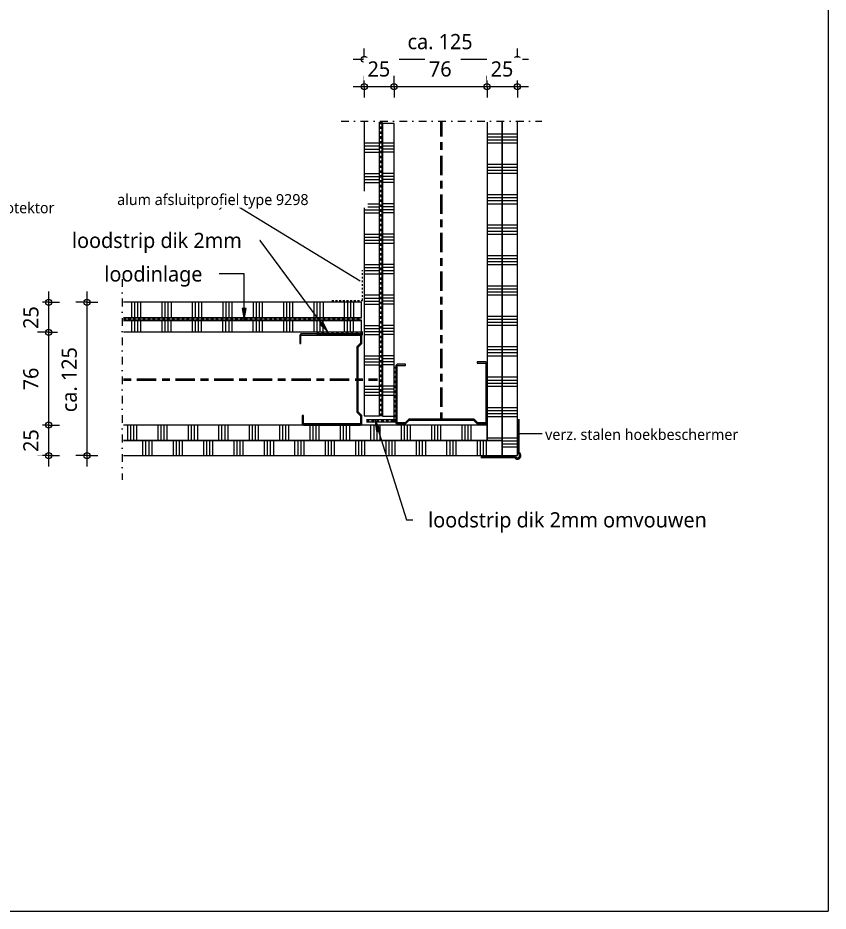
# Model space of a CAD drawing. Header units: millimetres. Extents: x -617 to 12931, y -7813 to -1363.
# Drawn here: x 5454 to 6121, y -2798 to -2064 of the extents above; entities that cross this region are included whole.
import ezdxf

# ---------------------------------------------------------------- set-up
doc = ezdxf.new("R2010")
doc.units = ezdxf.units.MM
for name, pattern in [('Center', [31.75, 6.35, -4.7625, 15.875, -4.7625]), ('Dash dot', [15.875, 6.35, -4.7625, 0, -4.7625]), ('Streep 1_5', [3, 1.5, -1.5]), ('Streep 2_2', [4, 2, -2])]:
    doc.linetypes.add(name, pattern=pattern)
for name, color, linetype, lineweight in [('A-ANNO-DIMS', 211, 'Continuous', 13), ('A-ANNO-DIMS-5', 211, 'Continuous', 13), ('A-ANNO-IDEN', 131, 'Continuous', 18), ('A-DETL', 90, 'Continuous', 13), ('A-DETL-CNTR', 5, 'Center', 35), ('A-DETL-GENF', 92, 'Continuous', 18), ('G-ANNO-TEXT', 231, 'Continuous', 13)]:
    doc.layers.add(name, color=color, linetype=linetype, lineweight=lineweight)
doc.styles.add('Segoe UI_2', font='segoeui.ttf', dxfattribs={"height": 9})
doc.styles.add('Segoe UI_3', font='segoeui.ttf', dxfattribs={"height": 12.5})
doc.dimstyles.new('2_5_mm', dxfattribs={"dimscale": 304.8, "dimtxt": 13.092049, "dimasz": 0.016404, "dimexe": 0.029528, "dimexo": 0.0625, "dimgap": 0.014764, "dimtad": 1, "dimdec": 0, "dimzin": 0, "dimdsep": 46, "dimtxsty": 'Segoe UI_3', "dimblk1": 'DOTBLANK', "dimblk2": 'DOTBLANK', "dimsah": 1, "dimcen": 0.09, "dimdle": 0.029528, "dimazin": 0, "dimtfac": 1, "dimtdec": 4, "dimtix": 1, "dimtmove": 0, "dimatfit": 3, "dimfxl": 0.029528, "dimfxlon": 1, "dimtvp": 1, "dimtfill": 1, "dimtolj": 1, "dimtzin": 0, "dimarcsym": 2})

# ---------------------------------------------------------------- blocks, each defined once
blk = doc.blocks.new('40  gipsplaat - D12_5-V140-22_1 Principedetails metalstud')
at = {"layer": 'A-DETL-GENF', "lineweight": 13}
h = blk.add_hatch(dxfattribs=at)
h.set_pattern_fill('FP_175', color=256, style=0, pattern_type=2)
h.set_pattern_definition([(90, (-2158.536, -5840.23), (-25, 1e-15), []), (90, (-2161.036, -5840.23), (-25, 1e-15), []), (90, (-2163.536, -5840.23), (-25, 1e-15), []), (90, (-2166.036, -5840.23), (-25, 1e-15), [])])
h.paths.add_polyline_path([(262.5, 0), (262.5, 12.5), (1, 12.5), (1, 0), (250, 0)])
at = {"layer": 'A-DETL-GENF'}
for p, q in [((262.5, 12.5), (1, 12.5)), ((262.5, 0), (262.5, 12.5)), ((262.5, 0), (262.5, 12.5)), ((1, 0), (199, 0)), ((1, 0), (199, 0)), ((199, 0), (209, 0)), ((209, 0), (248, 0)), ((248, 0), (250, 0)), ((248, 0), (250, 0)), ((250, 0), (262.5, 0))]:
    blk.add_line(p, q, dxfattribs=at)
blk = doc.blocks.new('40  gipsplaat - D12_5-V141-22_1 Principedetails metalstud')
at = {"layer": 'A-DETL-GENF', "lineweight": 13}
h = blk.add_hatch(dxfattribs=at)
h.set_pattern_fill('FP_176', color=256, style=0, pattern_type=2)
h.set_pattern_definition([(90, (-2158.536, -5852.73), (-25, 1e-15), []), (90, (-2161.036, -5852.73), (-25, 1e-15), []), (90, (-2163.536, -5852.73), (-25, 1e-15), []), (90, (-2166.036, -5852.73), (-25, 1e-15), [])])
h.paths.add_polyline_path([(275, 3.99), (275, 12.5), (1, 12.5), (1, 0), (275, 0)])
at = {"layer": 'A-DETL-GENF'}
for p, q in [((275, 12.5), (1, 12.5)), ((275, 12.5), (1, 12.5)), ((275, 0), (275, 12.5)), ((275, 0), (275, 12.5)), ((1, 0), (262.5, 0)), ((1, 0), (262.5, 0)), ((262.5, 0), (275, 0))]:
    blk.add_line(p, q, dxfattribs=at)
blk = doc.blocks.new('40  gipsplaat - D12_5-V142-22_1 Principedetails metalstud')
at = {"layer": 'A-DETL-GENF', "lineweight": 13}
h = blk.add_hatch(dxfattribs=at)
h.set_pattern_fill('FP_177', color=256, style=0, pattern_type=2)
h.set_pattern_definition([(270, (5830.23, -2398.536), (25, 1e-15), []), (270, (5827.73, -2398.536), (25, 1e-15), []), (270, (5825.23, -2398.536), (25, 1e-15), []), (270, (5822.73, -2398.536), (25, 1e-15), [])])
h.paths.add_polyline_path([(299, 12.5), (0, 12.5), (0, 0), (299, 0)])
at = {"layer": 'A-DETL-GENF'}
for p, q in [((299, 12.5), (0, 12.5)), ((0, 12.5), (0, 0)), ((0, 12.5), (0, 0)), ((0, 0), (104, 0)), ((0, 0), (104, 0)), ((104, 0), (143, 0)), ((143, 0), (151, 0)), ((151, 0), (299, 0)), ((151, 0), (299, 0))]:
    blk.add_line(p, q, dxfattribs=at)
blk = doc.blocks.new('40  gipsplaat - D12_5-V143-22_1 Principedetails metalstud')
at = {"layer": 'A-DETL-GENF', "lineweight": 13}
h = blk.add_hatch(dxfattribs=at)
h.set_pattern_fill('FP_178', color=256, style=0, pattern_type=2)
h.set_pattern_definition([(270, (5842.73, -2411.036), (25, 1e-15), []), (270, (5840.23, -2411.036), (25, 1e-15), []), (270, (5837.73, -2411.036), (25, 1e-15), []), (270, (5835.23, -2411.036), (25, 1e-15), [])])
h.paths.add_polyline_path([(311.5, 12.5), (0, 12.5), (0, 0), (311.5, 0)])
at = {"layer": 'A-DETL-GENF'}
for p, q in [((311.5, 12.5), (0, 12.5)), ((0, 12.5), (0, 0)), ((311.5, 12.5), (0, 12.5)), ((0, 12.5), (0, 0)), ((0, 0), (311.5, 0)), ((0, 0), (311.5, 0))]:
    blk.add_line(p, q, dxfattribs=at)
blk = doc.blocks.new('40  gipsplaat - D9_5-2957473-22_1 Principedetails metalstud')
at = {"layer": 'A-DETL-GENF', "lineweight": 13}
h = blk.add_hatch(dxfattribs=at)
h.set_pattern_fill('FP_179', color=256, style=0, pattern_type=2)
h.set_pattern_definition([(270, (2401.195, 5763.76), (25, 1e-15), []), (270, (2403.695, 5763.76), (25, 1e-15), []), (270, (2406.195, 5763.76), (25, 1e-15), []), (270, (2408.695, 5763.76), (25, 1e-15), [])])
h.paths.add_polyline_path([(0, 0), (240.66, 0), (240.66, 9.5), (0, 9.5)])
at = {"layer": 'A-DETL-GENF'}
for p, q in [((240.66, 9.5), (0, 9.5)), ((0, 9.5), (0, 0)), ((240.66, 9.5), (0, 9.5)), ((0, 9.5), (0, 0)), ((240.66, 0), (240.66, 9.5)), ((240.66, 0), (240.66, 9.5)), ((0, 0), (240.66, 0)), ((0, 0), (240.66, 0))]:
    blk.add_line(p, q, dxfattribs=at)
blk = doc.blocks.new('40  gipsplaat - D12_5-2957474-22_1 Principedetails metalstud')
at = {"layer": 'A-DETL-GENF', "lineweight": 13}
h = blk.add_hatch(dxfattribs=at)
h.set_pattern_fill('FP_180', color=256, style=0, pattern_type=2)
h.set_pattern_definition([(270, (2400.96, 5751.73), (25, 1e-15), []), (270, (2403.46, 5751.73), (25, 1e-15), []), (270, (2405.96, 5751.73), (25, 1e-15), []), (270, (2408.46, 5751.73), (25, 1e-15), [])])
h.paths.add_polyline_path([(0, 12.5), (0, 0), (241.43, 0), (241.43, 12.5), (20.2, 12.5)])
at = {"layer": 'A-DETL-GENF'}
for p, q in [((241.43, 12.5), (0, 12.5)), ((0, 12.5), (0, 0)), ((241.43, 12.5), (0, 12.5)), ((0, 12.5), (0, 0)), ((0, 0), (241.43, 0)), ((0, 0), (241.43, 0))]:
    blk.add_line(p, q, dxfattribs=at)
blk = doc.blocks.new('40  gipsplaat - D9_5-2957475-22_1 Principedetails metalstud')
at = {"layer": 'A-DETL-GENF', "lineweight": 13}
h = blk.add_hatch(dxfattribs=at)
h.set_pattern_fill('FP_181', color=256, style=0, pattern_type=2)
h.set_pattern_definition([(270, (5726.967, -2312.223), (25, 1e-15), []), (270, (5724.467, -2312.223), (25, 1e-15), []), (270, (5721.967, -2312.223), (25, 1e-15), []), (270, (5719.467, -2312.223), (25, 1e-15), [])])
h.paths.add_polyline_path([(195.74, 9.5), (0, 9.5), (0, 0), (195.74, 0)])
at = {"layer": 'A-DETL-GENF'}
for p, q in [((195.74, 9.5), (0, 9.5)), ((0, 9.5), (0, 0)), ((195.74, 9.5), (0, 9.5)), ((0, 9.5), (0, 0)), ((0, 0), (195.74, 0)), ((0, 0), (195.74, 0))]:
    blk.add_line(p, q, dxfattribs=at)
blk = doc.blocks.new('40  gipsplaat - D12_5-2957476-22_1 Principedetails metalstud')
at = {"layer": 'A-DETL-GENF', "lineweight": 13}
h = blk.add_hatch(dxfattribs=at)
h.set_pattern_fill('FP_182', color=256, style=0, pattern_type=2)
h.set_pattern_definition([(270, (5726.887, -2297.536), (25, 1e-15), []), (270, (5724.387, -2297.536), (25, 1e-15), []), (270, (5721.887, -2297.536), (25, 1e-15), []), (270, (5719.387, -2297.536), (25, 1e-15), [])])
h.paths.add_polyline_path([(195.66, 12.5), (0, 12.5), (0, 0), (195.66, 0)])
at = {"layer": 'A-DETL-GENF'}
for p, q in [((195.66, 12.5), (0, 12.5)), ((0, 12.5), (0, 0)), ((195.66, 12.5), (0, 12.5)), ((0, 12.5), (0, 0)), ((0, 0), (195.66, 0)), ((0, 0), (195.66, 0))]:
    blk.add_line(p, q, dxfattribs=at)
blk = doc.blocks.new('22 metalstud profiel - 75 mm-4394545-22_1 Principedetails metalstud')
at = {"layer": 'A-DETL-GENF'}
blk.add_hatch(color=256, dxfattribs=at).paths.add_polyline_path([(29.5, 0), (26.5, -3), (-26.5, -3), (-29.5, 0), (-36.5, 0), (-37.5, -1), (-37.5, -50), (-36.5, -51), (-29.5, -51), (-29.5, -50), (-36.5, -50), (-36.5, -1), (-29.91, -1), (-26.91, -4), (26.91, -4), (29.91, -1), (36.5, -1), (36.5, -48), (29.5, -48), (29.5, -49), (36.5, -49), (37.5, -48), (37.5, -1), (36.5, 0)])
for p, q in [((-36.5, 0), (-37.5, -1)), ((-29.5, 0), (-36.5, 0)), ((-26.5, -3), (-29.5, 0)), ((29.5, 0), (26.5, -3)), ((36.5, 0), (29.5, 0)), ((37.5, -1), (36.5, 0)), ((-37.5, -1), (-37.5, -50)), ((-36.5, -50), (-36.5, -1)), ((-36.5, -1), (-29.91, -1)), ((-29.91, -1), (-26.91, -4)), ((-26.91, -4), (26.91, -4)), ((26.5, -3), (-26.5, -3)), ((26.91, -4), (29.91, -1)), ((29.91, -1), (36.5, -1)), ((36.5, -1), (36.5, -48)), ((37.5, -48), (37.5, -1)), ((-37.5, -50), (-36.5, -51)), ((-29.5, -50), (-36.5, -50)), ((-36.5, -51), (-29.5, -51)), ((-29.5, -51), (-29.5, -50)), ((36.5, -48), (29.5, -48)), ((29.5, -48), (29.5, -49)), ((29.5, -49), (36.5, -49)), ((36.5, -49), (37.5, -48))]:
    blk.add_line(p, q, dxfattribs=at)
blk = doc.blocks.new('42 hoekprofiel droogbouw - type 1078-4973246-22_1 Principedetails metalstud')
at = {"layer": 'A-DETL-GENF', "lineweight": 35}
for p, q in [((1, 2.14), (1, 30)), ((-30, -1), (-2.14, -1))]:
    blk.add_line(p, q, dxfattribs=at)
blk.add_arc((0, 0), 2.37, 205, 65, dxfattribs=at)
blk = doc.blocks.new('30 loodslabbe - 2mm-2084944-22_1 Principedetails metalstud')
at = {"layer": 'A-DETL-GENF'}
for p, q in [((1, 2), (196.74, 2)), ((1, 0), (196.74, 0))]:
    blk.add_line(p, q, dxfattribs=at)
at = {"layer": 'A-DETL-GENF', "linetype": 'Streep 2_2', "lineweight": 50}
blk.add_line((1, 1), (196.74, 1), dxfattribs=at)
blk = doc.blocks.new('30 loodslabbe - 2mm-2085127-22_1 Principedetails metalstud')
at = {"layer": 'A-DETL-GENF'}
for p, q in [((0, 2), (241.5, 2)), ((0, 0), (241.5, 0))]:
    blk.add_line(p, q, dxfattribs=at)
at = {"layer": 'A-DETL-GENF', "linetype": 'Streep 2_2', "lineweight": 50}
blk.add_line((0, 1), (241.5, 1), dxfattribs=at)
blk = doc.blocks.new('00 afbreeklijn 1 s l - Type 1-V18-22_1 Principedetails metalstud')
at = {"layer": 'A-DETL-GENF', "linetype": 'Dash dot'}
blk.add_line((145, 0), (-20, 0), dxfattribs=at)
blk = doc.blocks.new('00 afbreeklijn 1 s l - Type 1-2338399-22_1 Principedetails metalstud')
at = {"layer": 'A-DETL-GENF', "linetype": 'Dash dot'}
blk.add_line((145, 0), (-20, 0), dxfattribs=at)
blk = doc.blocks.new('30 loodslabbe - 2mm-2084966-22_1 Principedetails metalstud')
at = {"layer": 'A-DETL-GENF'}
for p, q in [((0, 2), (38, 2)), ((0, 0), (38, 0))]:
    blk.add_line(p, q, dxfattribs=at)
at = {"layer": 'A-DETL-GENF', "linetype": 'Streep 2_2', "lineweight": 50}
blk.add_line((0, 1), (38, 1), dxfattribs=at)
blk = doc.blocks.new('30 loodslabbe - 2mm-2085257-22_1 Principedetails metalstud')
at = {"layer": 'A-DETL-GENF'}
for p, q in [((0, 2), (45.42, 2)), ((0, 0), (45.42, 0))]:
    blk.add_line(p, q, dxfattribs=at)
at = {"layer": 'A-DETL-GENF', "linetype": 'Streep 2_2', "lineweight": 50}
blk.add_line((0, 1), (45.42, 1), dxfattribs=at)
blk = doc.blocks.new('42 voegband - 42 DI voegband s e-2057820-22_1 Principedetails metalstud')
at = {"layer": 'A-DETL-GENF', "linetype": 'Streep 1_5'}
for p, q in [((-1.5, -1.5), (-26.5, -1.5)), ((-1.5, -26.5), (-1.5, -1.5))]:
    blk.add_line(p, q, dxfattribs=at)
blk = doc.blocks.new('30 loodslabbe - 2mm-2085223-22_1 Principedetails metalstud')
at = {"layer": 'A-DETL-GENF'}
for p, q in [((0, 2), (25, 2)), ((0, 0), (25, 0))]:
    blk.add_line(p, q, dxfattribs=at)
at = {"layer": 'A-DETL-GENF', "linetype": 'Streep 2_2', "lineweight": 50}
blk.add_line((0, 1), (25, 1), dxfattribs=at)
blk = doc.blocks.new('DIMBLOCK80-22_1 Principedetails metalstud')
at = {"layer": 'A-ANNO-DIMS-5'}
for p, q in [((5739.23, -2097.73), (5739.23, -2088.73)), ((5865.23, -2097.73), (5865.23, -2088.73)), ((5730.23, -2097.73), (5874.23, -2097.73)), ((5739.23, -2097.73), (5739.23, -2106.73)), ((5865.23, -2097.73), (5865.23, -2106.73))]:
    blk.add_line(p, q, dxfattribs=at)
for centre in [(5739.23, -2097.73), (5865.23, -2097.73)]:
    blk.add_circle(centre, 2.5, dxfattribs=at)
at = {"layer": 'A-ANNO-DIMS-5', "color": 0, "insert": (5774.86, -2076.92), "char_height": 12.5, "width": 65.6983, "attachment_point": 1, "line_spacing_factor": 1.142579, "style": 'Segoe UI_3', "bg_fill": 3, "box_fill_scale": 1.25, "bg_fill_color": 9, "bg_fill_true_color": 13158600, "bg_fill_transparency": 0}
blk.add_mtext('ca. 125', dxfattribs=at)
blk = doc.blocks.new('_DotBlank')
at = {"color": 0, "linetype": 'ByBlock', "lineweight": -2}
blk.add_line((-0.5, 0), (-1, 0), dxfattribs=at)
blk.add_circle((0, 0), 0.5, dxfattribs=at)
blk = doc.blocks.new('DIMBLOCK81-22_1 Principedetails metalstud')
at = {"layer": 'A-ANNO-DIMS-5'}
for p, q in [((5739.23, -2120.23), (5739.23, -2111.23)), ((5763.76, -2120.23), (5763.76, -2111.23)), ((5730.23, -2120.23), (5763.76, -2120.23)), ((5739.23, -2120.23), (5739.23, -2129.23)), ((5763.76, -2120.23), (5763.76, -2129.23))]:
    blk.add_line(p, q, dxfattribs=at)
for centre in [(5739.23, -2120.23), (5763.76, -2120.23)]:
    blk.add_circle(centre, 2.5, dxfattribs=at)
at = {"layer": 'A-ANNO-DIMS-5', "color": 0, "insert": (5741.97, -2099.42), "char_height": 12.5, "width": 22.8516, "attachment_point": 1, "line_spacing_factor": 1.142579, "style": 'Segoe UI_3', "bg_fill": 3, "box_fill_scale": 1.25, "bg_fill_color": 9, "bg_fill_true_color": 13158600, "bg_fill_transparency": 0}
blk.add_mtext('25', dxfattribs=at)
blk = doc.blocks.new('DIMBLOCK82-22_1 Principedetails metalstud')
at = {"layer": 'A-ANNO-DIMS-5'}
for p, q in [((5763.76, -2120.23), (5763.76, -2111.23)), ((5840.23, -2120.23), (5840.23, -2111.23)), ((5763.76, -2120.23), (5840.23, -2120.23)), ((5763.76, -2120.23), (5763.76, -2129.23)), ((5840.23, -2120.23), (5840.23, -2129.23))]:
    blk.add_line(p, q, dxfattribs=at)
for centre in [(5763.76, -2120.23), (5840.23, -2120.23)]:
    blk.add_circle(centre, 2.5, dxfattribs=at)
at = {"layer": 'A-ANNO-DIMS-5', "color": 0, "insert": (5792.47, -2099.42), "char_height": 12.5, "width": 22.8516, "attachment_point": 1, "line_spacing_factor": 1.142579, "style": 'Segoe UI_3', "bg_fill": 3, "box_fill_scale": 1.25, "bg_fill_color": 9, "bg_fill_true_color": 13158600, "bg_fill_transparency": 0}
blk.add_mtext('76', dxfattribs=at)
blk = doc.blocks.new('DIMBLOCK83-22_1 Principedetails metalstud')
at = {"layer": 'A-ANNO-DIMS-5'}
for p, q in [((5840.23, -2120.23), (5840.23, -2111.23)), ((5865.23, -2120.23), (5865.23, -2111.23)), ((5840.23, -2120.23), (5874.23, -2120.23)), ((5840.23, -2120.23), (5840.23, -2129.23)), ((5865.23, -2120.23), (5865.23, -2129.23))]:
    blk.add_line(p, q, dxfattribs=at)
for centre in [(5840.23, -2120.23), (5865.23, -2120.23)]:
    blk.add_circle(centre, 2.5, dxfattribs=at)
at = {"layer": 'A-ANNO-DIMS-5', "color": 0, "insert": (5843.21, -2099.42), "char_height": 12.5, "width": 22.8516, "attachment_point": 1, "line_spacing_factor": 1.142579, "style": 'Segoe UI_3', "bg_fill": 3, "box_fill_scale": 1.25, "bg_fill_color": 9, "bg_fill_true_color": 13158600, "bg_fill_transparency": 0}
blk.add_mtext('25', dxfattribs=at)
blk = doc.blocks.new('DIMBLOCK85-22_1 Principedetails metalstud')
at = {"layer": 'A-ANNO-DIMS-5'}
for p, q in [((5479.65, -2288.54), (5479.65, -2322.22)), ((5479.65, -2297.54), (5470.65, -2297.54)), ((5479.65, -2297.54), (5488.65, -2297.54)), ((5479.65, -2322.22), (5470.65, -2322.22)), ((5479.65, -2322.22), (5488.65, -2322.22))]:
    blk.add_line(p, q, dxfattribs=at)
for centre in [(5479.65, -2297.54), (5479.65, -2322.22)]:
    blk.add_circle(centre, 2.5, dxfattribs=at)
at = {"layer": 'A-ANNO-DIMS-5', "color": 0, "insert": (5458.84, -2319.4), "char_height": 12.5, "width": 22.8516, "attachment_point": 1, "rotation": 90, "line_spacing_factor": 1.142579, "style": 'Segoe UI_3', "bg_fill": 3, "box_fill_scale": 1.25, "bg_fill_color": 9, "bg_fill_true_color": 13158600, "bg_fill_transparency": 0}
blk.add_mtext('25', dxfattribs=at)
blk = doc.blocks.new('DIMBLOCK86-22_1 Principedetails metalstud')
at = {"layer": 'A-ANNO-DIMS-5'}
for p, q in [((5479.65, -2322.22), (5470.65, -2322.22)), ((5479.65, -2322.22), (5479.65, -2398.54)), ((5479.65, -2322.22), (5488.65, -2322.22)), ((5479.65, -2398.54), (5470.65, -2398.54)), ((5479.65, -2398.54), (5488.65, -2398.54))]:
    blk.add_line(p, q, dxfattribs=at)
for centre in [(5479.65, -2322.22), (5479.65, -2398.54)]:
    blk.add_circle(centre, 2.5, dxfattribs=at)
at = {"layer": 'A-ANNO-DIMS-5', "color": 0, "insert": (5458.84, -2369.9), "char_height": 12.5, "width": 22.8516, "attachment_point": 1, "rotation": 90, "line_spacing_factor": 1.142579, "style": 'Segoe UI_3', "bg_fill": 3, "box_fill_scale": 1.25, "bg_fill_color": 9, "bg_fill_true_color": 13158600, "bg_fill_transparency": 0}
blk.add_mtext('76', dxfattribs=at)
blk = doc.blocks.new('DIMBLOCK87-22_1 Principedetails metalstud')
at = {"layer": 'A-ANNO-DIMS-5'}
for p, q in [((5479.65, -2398.54), (5470.65, -2398.54)), ((5479.65, -2398.54), (5479.65, -2432.54)), ((5479.65, -2398.54), (5488.65, -2398.54)), ((5479.65, -2423.54), (5470.65, -2423.54)), ((5479.65, -2423.54), (5488.65, -2423.54))]:
    blk.add_line(p, q, dxfattribs=at)
for centre in [(5479.65, -2398.54), (5479.65, -2423.54)]:
    blk.add_circle(centre, 2.5, dxfattribs=at)
at = {"layer": 'A-ANNO-DIMS-5', "color": 0, "insert": (5458.84, -2420.56), "char_height": 12.5, "width": 22.8516, "attachment_point": 1, "rotation": 90, "line_spacing_factor": 1.142579, "style": 'Segoe UI_3', "bg_fill": 3, "box_fill_scale": 1.25, "bg_fill_color": 9, "bg_fill_true_color": 13158600, "bg_fill_transparency": 0}
blk.add_mtext('25', dxfattribs=at)
blk = doc.blocks.new('DIMBLOCK88-22_1 Principedetails metalstud')
at = {"layer": 'A-ANNO-DIMS-5'}
for p, q in [((5511.17, -2288.54), (5511.17, -2432.54)), ((5511.17, -2297.54), (5502.17, -2297.54)), ((5511.17, -2297.54), (5520.17, -2297.54)), ((5511.17, -2423.54), (5502.17, -2423.54)), ((5511.17, -2423.54), (5520.17, -2423.54))]:
    blk.add_line(p, q, dxfattribs=at)
for centre in [(5511.17, -2297.54), (5511.17, -2423.54)]:
    blk.add_circle(centre, 2.5, dxfattribs=at)
at = {"layer": 'A-ANNO-DIMS-5', "color": 0, "insert": (5490.37, -2387.91), "char_height": 12.5, "width": 65.6983, "attachment_point": 1, "rotation": 90, "line_spacing_factor": 1.142579, "style": 'Segoe UI_3', "bg_fill": 3, "box_fill_scale": 1.25, "bg_fill_color": 9, "bg_fill_true_color": 13158600, "bg_fill_transparency": 0}
blk.add_mtext('ca. 125', dxfattribs=at)

msp = doc.modelspace()

# ---------------------------------------------------------------- hatches: boundary and pattern name
at = {"layer": 'G-ANNO-TEXT'}
for points in [[(5640.47, -2311.69), (5642.06, -2302.69), (5638.89, -2302.69)], [(5709.28, -2321.73), (5705.2, -2313.56), (5702.65, -2315.45)], [(5748.29, -2394.78), (5749.46, -2403.85), (5752.49, -2402.9)]]:
    msp.add_hatch(color=7, dxfattribs=at).paths.add_polyline_path(points)

# ---------------------------------------------------------------- linework, layer by layer
at = {"layer": 'A-ANNO-IDEN'}
for p, q in [((5627.69, -2214.08), (5620.27, -2221.21)), ((5735.8, -2280.09), (5627.69, -2214.08)), ((5867.11, -2405.44), (5887.97, -2405.44))]:
    msp.add_line(p, q, dxfattribs=at)
at = {"layer": 'A-DETL', "lineweight": 18}
for p in [(6120.71, -1523.15), (4120.71, -2798.15)]:
    msp.add_line(p, (6120.71, -2798.15), dxfattribs=at)
at = {"layer": 'A-DETL-CNTR'}
for p, q in [((5802.73, -2394.54), (5802.73, -2149.54)), ((5541.23, -2361.04), (5750.23, -2361.04))]:
    msp.add_line(p, q, dxfattribs=at)
at = {"layer": 'G-ANNO-TEXT', "color": 250}
for p, q in [((5653.61, -2246.64), (5653.29, -2246.64)), ((5709.28, -2321.73), (5653.61, -2246.64)), ((5620.37, -2274.24), (5620.04, -2274.24)), ((5640.47, -2274.24), (5620.37, -2274.24)), ((5640.47, -2311.69), (5640.47, -2274.24)), ((5642.06, -2302.69), (5638.89, -2302.69)), ((5638.89, -2302.69), (5640.47, -2311.69)), ((5640.47, -2311.69), (5642.06, -2302.69)), ((5705.2, -2313.56), (5702.65, -2315.45)), ((5709.28, -2321.73), (5705.2, -2313.56)), ((5702.65, -2315.45), (5709.28, -2321.73)), ((5748.29, -2394.78), (5749.46, -2403.85)), ((5752.49, -2402.9), (5748.29, -2394.78)), ((5748.29, -2394.78), (5773.88, -2476.41)), ((5749.46, -2403.85), (5752.49, -2402.9)), ((5773.88, -2476.41), (5779.26, -2476.41))]:
    msp.add_line(p, q, dxfattribs=at)

# ---------------------------------------------------------------- block references
at = {"layer": 'A-DETL-GENF', "linetype": 'Dash dot'}
for name, p, rotation in [('00 afbreeklijn 1 s l - Type 1-V18-22_1 Principedetails metalstud', (5865.23, -2148.54), 180), ('00 afbreeklijn 1 s l - Type 1-2338399-22_1 Principedetails metalstud', (5540.23, -2423.54), 90.00000000000007)]:
    msp.add_blockref(name, p, dxfattribs=dict(at, rotation=rotation))
at = {"layer": 'A-DETL-GENF'}
for name, p, rotation in [('40  gipsplaat - D12_5-2957474-22_1 Principedetails metalstud', (5751.73, -2390.96), 90.00000000000018), ('30 loodslabbe - 2mm-2085127-22_1 Principedetails metalstud', (5753.92, -2391.04), 89.99999999999991), ('40  gipsplaat - D9_5-2957473-22_1 Principedetails metalstud', (5763.76, -2391.2), 90.00000000000021), ('40  gipsplaat - D12_5-V140-22_1 Principedetails metalstud', (5840.23, -2148.54), 270.0000000000012), ('40  gipsplaat - D12_5-V141-22_1 Principedetails metalstud', (5852.73, -2148.54), 270.000000000001), ('40  gipsplaat - D12_5-2957476-22_1 Principedetails metalstud', (5736.89, -2297.54), 180), ('40  gipsplaat - D9_5-2957475-22_1 Principedetails metalstud', (5736.97, -2312.22), 180), ('22 metalstud profiel - 75 mm-4394545-22_1 Principedetails metalstud', (5737.23, -2361.04), 270.0000000000001), ('22 metalstud profiel - 75 mm-4394545-22_1 Principedetails metalstud', (5802.73, -2397.54), 180), ('30 loodslabbe - 2mm-2085257-22_1 Principedetails metalstud', (5765.76, -2395.96), 90), ('40  gipsplaat - D12_5-V142-22_1 Principedetails metalstud', (5840.23, -2398.54), 180), ('40  gipsplaat - D12_5-V143-22_1 Principedetails metalstud', (5852.73, -2411.04), 180)]:
    msp.add_blockref(name, p, dxfattribs=dict(at, rotation=rotation))
at = {"layer": 'A-DETL-GENF', "linetype": 'Streep 1_5', "rotation": 269.9999999999997}
msp.add_blockref('42 voegband - 42 DI voegband s e-2057820-22_1 Principedetails metalstud', (5739.23, -2297.54), dxfattribs=at)
at = {"layer": 'A-DETL-GENF'}
for name, p in [('30 loodslabbe - 2mm-2084944-22_1 Principedetails metalstud', (5540.23, -2312.38)), ('30 loodslabbe - 2mm-2084966-22_1 Principedetails metalstud', (5700.23, -2323.91)), ('30 loodslabbe - 2mm-2085223-22_1 Principedetails metalstud', (5741.23, -2395.96))]:
    msp.add_blockref(name, p, dxfattribs=at)
at = {"layer": 'A-DETL-GENF', "lineweight": 35}
msp.add_blockref('42 hoekprofiel droogbouw - type 1078-4973246-22_1 Principedetails metalstud', (5865.23, -2423.54), dxfattribs=at)

# ---------------------------------------------------------------- texts
at = {"layer": 'G-ANNO-TEXT', "color": 7, "char_height": 12.5, "attachment_point": 1, "style": 'Segoe UI_3'}
for s, insert, width in [('loodstrip dik 2mm', (5498.91, -2240.39), 171.962), ('loodinlage', (5525.52, -2267.99), 99.4093), ('loodstrip dik 2mm omvouwen', (5791.76, -2470.16), 281.7932)]:
    msp.add_mtext(s, dxfattribs=dict(at, insert=insert, width=width))

# ---------------------------------------------------------------- dimensions: what is measured, and where the dimension line sits
at = {"layer": 'A-ANNO-DIMS'}
dim = msp.add_linear_dim(base=(5865.23, -2097.73), p1=(5739.23, -2106.73), p2=(5865.23, -2106.73), text='ca. 125', dimstyle='2_5_mm', override={"dimpost": '<>', "dimfxl": 126}, dxfattribs=at)
dim.commit()
dim.dimension.update_dxf_attribs({"geometry": 'DIMBLOCK80-22_1 Principedetails metalstud', "text_midpoint": (5802.23, -2086.73)})
dim = msp.add_linear_dim(base=(5479.65, -2322.22), p1=(5470.65, -2297.54), p2=(5470.65, -2322.22), angle=90, dimstyle='2_5_mm', override={"dimpost": '<>', "dimfxl": 24.6875}, dxfattribs=at)
dim.commit()
dim.dimension.update_dxf_attribs({"geometry": 'DIMBLOCK85-22_1 Principedetails metalstud', "text_midpoint": (5468.68, -2309.88)})

# ---------------------------------------------------------------- next in the draw order: texts
at = {"layer": 'A-ANNO-IDEN', "lineweight": 13, "char_height": 9, "attachment_point": 1, "style": 'Segoe UI_2', "bg_fill": 3, "box_fill_scale": 1.25, "bg_fill_color": 9, "bg_fill_true_color": 13158600, "bg_fill_transparency": 0}
for s, insert, width in [('alum afsluitprofiel type 9298', (5536.09, -2208.59), 203.6286), ('verz. stalen hoekbeschermer', (5887.97, -2401.74), 201.2236)]:
    msp.add_mtext(s, dxfattribs=dict(at, insert=insert, width=width))

# ---------------------------------------------------------------- next in the draw order: dimensions: what is measured, and where the dimension line sits
at = {"layer": 'A-ANNO-DIMS'}
dim = msp.add_linear_dim(base=(5763.76, -2120.23), p1=(5739.23, -2129.23), p2=(5763.76, -2129.23), dimstyle='2_5_mm', override={"dimpost": '<>', "dimfxl": 24.53125}, dxfattribs=at)
dim.commit()
dim.dimension.update_dxf_attribs({"geometry": 'DIMBLOCK81-22_1 Principedetails metalstud', "text_midpoint": (5751.5, -2109.27)})
dim = msp.add_linear_dim(base=(5479.65, -2398.54), p1=(5470.65, -2322.22), p2=(5470.65, -2398.54), angle=90, dimstyle='2_5_mm', override={"dimpost": '<>', "dimfxl": 76.3125}, dxfattribs=at)
dim.commit()
dim.dimension.update_dxf_attribs({"geometry": 'DIMBLOCK86-22_1 Principedetails metalstud', "text_midpoint": (5468.68, -2360.38)})

# ---------------------------------------------------------------- next in the draw order: texts
at = {"layer": 'A-ANNO-IDEN', "lineweight": 13, "insert": (5295.92, -2215.3), "char_height": 9, "width": 242.9113, "attachment_point": 1, "style": 'Segoe UI_2', "bg_fill": 3, "box_fill_scale": 1.25, "bg_fill_color": 9, "bg_fill_true_color": 13158600, "bg_fill_transparency": 0}
msp.add_mtext('stucstopprof. type 1132, Protektor', dxfattribs=at)

# ---------------------------------------------------------------- next in the draw order: dimensions: what is measured, and where the dimension line sits
at = {"layer": 'A-ANNO-DIMS'}
dim = msp.add_linear_dim(base=(5840.23, -2120.23), p1=(5763.76, -2129.23), p2=(5840.23, -2129.23), dimstyle='2_5_mm', override={"dimpost": '<>', "dimfxl": 76.46875}, dxfattribs=at)
dim.commit()
dim.dimension.update_dxf_attribs({"geometry": 'DIMBLOCK82-22_1 Principedetails metalstud', "text_midpoint": (5802, -2109.27)})
dim = msp.add_linear_dim(base=(5479.65, -2423.54), p1=(5470.65, -2398.54), p2=(5470.65, -2423.54), angle=90, dimstyle='2_5_mm', override={"dimpost": '<>', "dimfxl": 25}, dxfattribs=at)
dim.commit()
dim.dimension.update_dxf_attribs({"geometry": 'DIMBLOCK87-22_1 Principedetails metalstud', "text_midpoint": (5468.68, -2411.04)})

# ---------------------------------------------------------------- next in the draw order: dimensions: what is measured, and where the dimension line sits
dim = msp.add_linear_dim(base=(5865.23, -2120.23), p1=(5840.23, -2129.23), p2=(5865.23, -2129.23), dimstyle='2_5_mm', override={"dimpost": '<>', "dimfxl": 25}, dxfattribs=at)
dim.commit()
dim.dimension.update_dxf_attribs({"geometry": 'DIMBLOCK83-22_1 Principedetails metalstud', "text_midpoint": (5852.73, -2109.27)})
dim = msp.add_linear_dim(base=(5511.17, -2423.54), p1=(5502.17, -2297.54), p2=(5502.17, -2423.54), angle=90, text='ca. 125', dimstyle='2_5_mm', override={"dimpost": '<>', "dimfxl": 126}, dxfattribs=at)
dim.commit()
dim.dimension.update_dxf_attribs({"geometry": 'DIMBLOCK88-22_1 Principedetails metalstud', "text_midpoint": (5500.18, -2360.54)})

doc.saveas('drawing.dxf')
